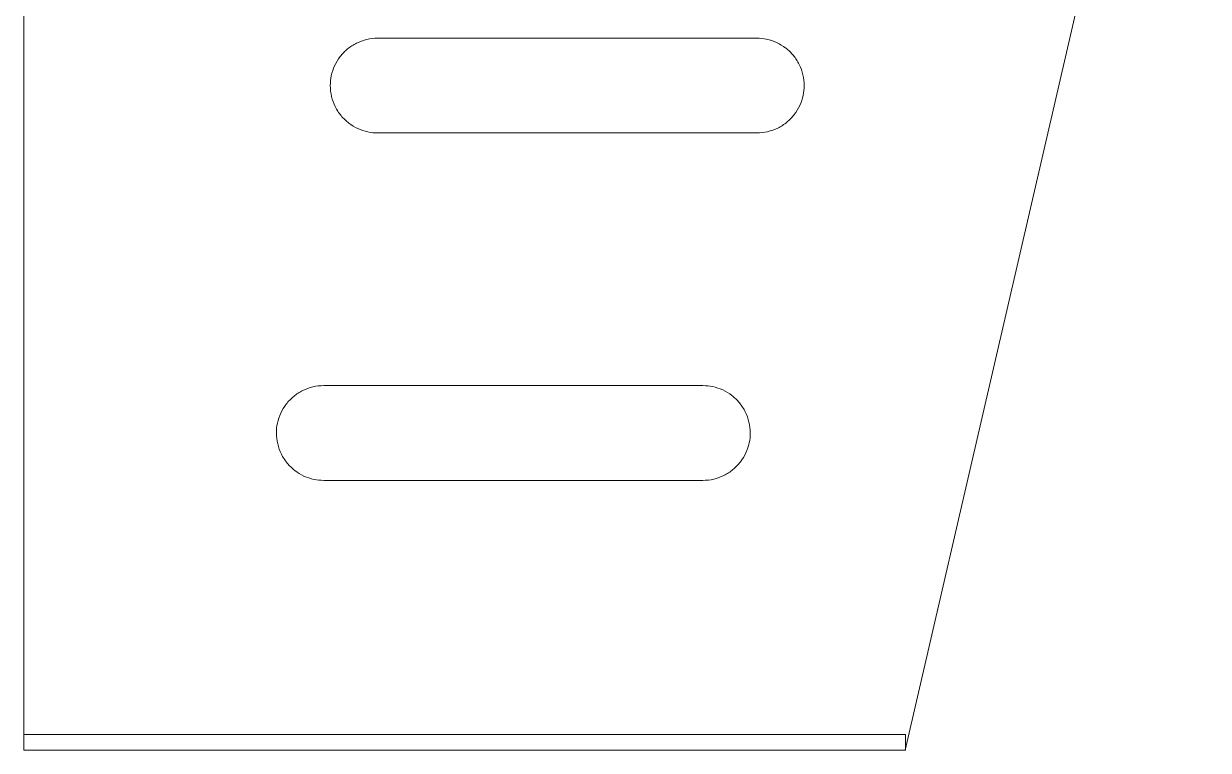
# Model space of a CAD drawing. Header units: millimetres. Extents: x 27531 to 32481, y 14140 to 19587.
# Drawn here: x 30301.6 to 30660.9, y 15059.7 to 15280.1 of the extents above; entities that cross this region are included whole.
import ezdxf

# ---------------------------------------------------------------- set-up
doc = ezdxf.new("R2010")
doc.units = ezdxf.units.MM
doc.header["$LTSCALE"] = 3
doc.layers.add('Warstwa 1', color=7, linetype='Continuous')

# ---------------------------------------------------------------- blocks, each defined once
blk = doc.blocks.new('dfs')
at = {"layer": 'Warstwa 1', "color": 7, "lineweight": 18}
for points in [[(-14477.92, 39107.96), (-14477.92, 39505.15)], [(-14477.92, 39107.96), (-14477.92, 39505.15)], [(-14477.92, 39107.96), (-14477.92, 39505.15)], [(-14477.92, 39107.96), (-14477.92, 39505.15)], [(-14151.29, 39469.44), (-14234.84, 39107.96)], [(-14151.29, 39469.44), (-14234.84, 39107.96)], [(-14151.29, 39469.44), (-14234.84, 39107.96)], [(-14151.29, 39469.44), (-14234.84, 39107.96)], [(-14380.32, 39304.35), (-14275.79, 39304.35)], [(-14380.32, 39304.35), (-14275.79, 39304.35)], [(-14380.32, 39304.35), (-14275.79, 39304.35)], [(-14380.32, 39304.35), (-14275.79, 39304.35)], [(-14380.32, 39278.22), (-14275.79, 39278.22)], [(-14380.32, 39278.22), (-14275.79, 39278.22)], [(-14380.32, 39278.22), (-14275.79, 39278.22)], [(-14380.32, 39278.22), (-14275.79, 39278.22)], [(-14395.18, 39208.54), (-14290.65, 39208.54)], [(-14395.18, 39208.54), (-14290.65, 39208.54)], [(-14395.18, 39208.54), (-14290.65, 39208.54)], [(-14395.18, 39208.54), (-14290.65, 39208.54)], [(-14395.18, 39182.41), (-14290.65, 39182.41)], [(-14395.18, 39182.41), (-14290.65, 39182.41)], [(-14395.18, 39182.41), (-14290.65, 39182.41)], [(-14395.18, 39182.41), (-14290.65, 39182.41)], [(-14477.92, 39112.32), (-14234.82, 39112.32)], [(-14477.92, 39112.32), (-14234.82, 39112.32)], [(-14477.92, 39112.32), (-14477.92, 39112.32)], [(-14477.92, 39107.96), (-14477.92, 39112.32)], [(-14477.92, 39107.96), (-14477.92, 39112.32)], [(-14477.92, 39112.32), (-14234.82, 39112.32)], [(-14477.92, 39112.32), (-14234.82, 39112.32)], [(-14477.92, 39112.32), (-14477.92, 39112.32)], [(-14477.92, 39107.96), (-14477.92, 39112.32)], [(-14477.92, 39107.96), (-14477.92, 39112.32)], [(-14234.82, 39112.32), (-14234.82, 39112.32)], [(-14234.82, 39107.96), (-14234.82, 39112.32)], [(-14234.82, 39107.96), (-14234.82, 39112.32)], [(-14234.82, 39112.32), (-14234.82, 39112.32)], [(-14234.82, 39107.96), (-14234.82, 39112.32)], [(-14234.82, 39107.96), (-14234.82, 39112.32)], [(-14477.92, 39107.96), (-14477.92, 39107.96)], [(-14477.92, 39107.96), (-14234.82, 39107.96)], [(-14477.92, 39107.96), (-14234.82, 39107.96)], [(-14477.92, 39107.96), (-14234.82, 39107.96)], [(-14477.92, 39107.96), (-14234.82, 39107.96)], [(-14477.92, 39107.96), (-14477.92, 39107.96)], [(-14234.84, 39107.96), (-14477.92, 39107.96)], [(-14477.92, 39107.96), (-14477.92, 39107.96)], [(-14234.84, 39107.96), (-14477.92, 39107.96)], [(-14234.84, 39107.96), (-14477.92, 39107.96)], [(-14477.92, 39107.96), (-14477.92, 39107.96)], [(-14234.84, 39107.96), (-14477.92, 39107.96)], [(-14234.84, 39107.96), (-14234.84, 39107.96)], [(-14234.84, 39107.96), (-14234.84, 39107.96)], [(-14234.82, 39107.96), (-14234.82, 39107.96)], [(-14234.82, 39107.96), (-14234.82, 39107.96)]]:
    blk.add_lwpolyline(points, dxfattribs=at)
for points in [[(-14380.32, 39304.35), (-14381.32, 39304.35), (-14382.33, 39304.23), (-14383.31, 39304), (-14384.27, 39303.78), (-14385.23, 39303.43), (-14386.12, 39302.99), (-14387, 39302.55), (-14387.85, 39302.01), (-14388.61, 39301.38), (-14389.36, 39300.76), (-14390.06, 39300.04), (-14390.66, 39299.26), (-14391.25, 39298.49), (-14391.77, 39297.64), (-14392.18, 39296.76), (-14392.58, 39295.88), (-14392.9, 39294.94), (-14393.1, 39294), (-14393.28, 39293.11), (-14393.38, 39292.19), (-14393.38, 39291.28)], [(-14380.32, 39304.35), (-14381.32, 39304.35), (-14382.33, 39304.23), (-14383.31, 39304), (-14384.27, 39303.78), (-14385.23, 39303.43), (-14386.12, 39302.99), (-14387, 39302.55), (-14387.85, 39302.01), (-14388.61, 39301.38), (-14389.36, 39300.76), (-14390.06, 39300.04), (-14390.66, 39299.26), (-14391.25, 39298.49), (-14391.77, 39297.64), (-14392.18, 39296.76), (-14392.58, 39295.88), (-14392.9, 39294.94), (-14393.1, 39294), (-14393.28, 39293.11), (-14393.38, 39292.19), (-14393.38, 39291.28)], [(-14380.32, 39304.35), (-14381.32, 39304.35), (-14382.33, 39304.23), (-14383.31, 39304), (-14384.27, 39303.78), (-14385.23, 39303.43), (-14386.12, 39302.99), (-14387, 39302.55), (-14387.85, 39302.01), (-14388.61, 39301.38), (-14389.36, 39300.76), (-14390.06, 39300.04), (-14390.66, 39299.26), (-14391.25, 39298.49), (-14391.77, 39297.64), (-14392.18, 39296.76), (-14392.58, 39295.88), (-14392.9, 39294.94), (-14393.1, 39294), (-14393.28, 39293.11), (-14393.38, 39292.19), (-14393.38, 39291.28)], [(-14380.32, 39304.35), (-14381.32, 39304.35), (-14382.33, 39304.23), (-14383.31, 39304), (-14384.27, 39303.78), (-14385.23, 39303.43), (-14386.12, 39302.99), (-14387, 39302.55), (-14387.85, 39302.01), (-14388.61, 39301.38), (-14389.36, 39300.76), (-14390.06, 39300.04), (-14390.66, 39299.26), (-14391.25, 39298.49), (-14391.77, 39297.64), (-14392.18, 39296.76), (-14392.58, 39295.88), (-14392.9, 39294.94), (-14393.1, 39294), (-14393.28, 39293.11), (-14393.38, 39292.19), (-14393.38, 39291.28)], [(-14262.73, 39291.28), (-14262.73, 39292.29), (-14262.84, 39293.3), (-14263.07, 39294.28), (-14263.3, 39295.25), (-14263.64, 39296.19), (-14264.09, 39297.09), (-14264.53, 39297.98), (-14265.07, 39298.81), (-14265.7, 39299.58), (-14266.32, 39300.34), (-14267.03, 39301.03), (-14267.81, 39301.63), (-14268.59, 39302.23), (-14269.43, 39302.74), (-14270.32, 39303.15), (-14271.2, 39303.56), (-14272.13, 39303.86), (-14273.08, 39304.07), (-14273.97, 39304.25), (-14274.88, 39304.35), (-14275.79, 39304.35)], [(-14262.73, 39291.28), (-14262.73, 39292.29), (-14262.84, 39293.3), (-14263.07, 39294.28), (-14263.3, 39295.25), (-14263.64, 39296.19), (-14264.09, 39297.09), (-14264.53, 39297.98), (-14265.07, 39298.81), (-14265.7, 39299.58), (-14266.32, 39300.34), (-14267.03, 39301.03), (-14267.81, 39301.63), (-14268.59, 39302.23), (-14269.43, 39302.74), (-14270.32, 39303.15), (-14271.2, 39303.56), (-14272.13, 39303.86), (-14273.08, 39304.07), (-14273.97, 39304.25), (-14274.88, 39304.35), (-14275.79, 39304.35)], [(-14262.73, 39291.28), (-14262.73, 39292.29), (-14262.84, 39293.3), (-14263.07, 39294.28), (-14263.3, 39295.25), (-14263.64, 39296.19), (-14264.09, 39297.09), (-14264.53, 39297.98), (-14265.07, 39298.81), (-14265.7, 39299.58), (-14266.32, 39300.34), (-14267.03, 39301.03), (-14267.81, 39301.63), (-14268.59, 39302.23), (-14269.43, 39302.74), (-14270.32, 39303.15), (-14271.2, 39303.56), (-14272.13, 39303.86), (-14273.08, 39304.07), (-14273.97, 39304.25), (-14274.88, 39304.35), (-14275.79, 39304.35)], [(-14262.73, 39291.28), (-14262.73, 39292.29), (-14262.84, 39293.3), (-14263.07, 39294.28), (-14263.3, 39295.25), (-14263.64, 39296.19), (-14264.09, 39297.09), (-14264.53, 39297.98), (-14265.07, 39298.81), (-14265.7, 39299.58), (-14266.32, 39300.34), (-14267.03, 39301.03), (-14267.81, 39301.63), (-14268.59, 39302.23), (-14269.43, 39302.74), (-14270.32, 39303.15), (-14271.2, 39303.56), (-14272.13, 39303.86), (-14273.08, 39304.07), (-14273.97, 39304.25), (-14274.88, 39304.35), (-14275.79, 39304.35)], [(-14393.38, 39291.28), (-14393.38, 39290.28), (-14393.26, 39289.27), (-14393.03, 39288.29), (-14392.81, 39287.32), (-14392.47, 39286.38), (-14392.02, 39285.48), (-14391.58, 39284.59), (-14391.04, 39283.76), (-14390.41, 39282.99), (-14389.78, 39282.23), (-14389.08, 39281.54), (-14388.29, 39280.94), (-14387.52, 39280.34), (-14386.68, 39279.83), (-14385.79, 39279.42), (-14384.9, 39279.01), (-14383.98, 39278.71), (-14383.03, 39278.5), (-14382.14, 39278.32), (-14381.22, 39278.22), (-14380.32, 39278.22)], [(-14393.38, 39291.28), (-14393.38, 39290.28), (-14393.26, 39289.27), (-14393.03, 39288.29), (-14392.81, 39287.32), (-14392.47, 39286.38), (-14392.02, 39285.48), (-14391.58, 39284.59), (-14391.04, 39283.76), (-14390.41, 39282.99), (-14389.78, 39282.23), (-14389.08, 39281.54), (-14388.29, 39280.94), (-14387.52, 39280.34), (-14386.68, 39279.83), (-14385.79, 39279.42), (-14384.9, 39279.01), (-14383.98, 39278.71), (-14383.03, 39278.5), (-14382.14, 39278.32), (-14381.22, 39278.22), (-14380.32, 39278.22)], [(-14393.38, 39291.28), (-14393.38, 39290.28), (-14393.26, 39289.27), (-14393.03, 39288.29), (-14392.81, 39287.32), (-14392.47, 39286.38), (-14392.02, 39285.48), (-14391.58, 39284.59), (-14391.04, 39283.76), (-14390.41, 39282.99), (-14389.78, 39282.23), (-14389.08, 39281.54), (-14388.29, 39280.94), (-14387.52, 39280.34), (-14386.68, 39279.83), (-14385.79, 39279.42), (-14384.9, 39279.01), (-14383.98, 39278.71), (-14383.03, 39278.5), (-14382.14, 39278.32), (-14381.22, 39278.22), (-14380.32, 39278.22)], [(-14393.38, 39291.28), (-14393.38, 39290.28), (-14393.26, 39289.27), (-14393.03, 39288.29), (-14392.81, 39287.32), (-14392.47, 39286.38), (-14392.02, 39285.48), (-14391.58, 39284.59), (-14391.04, 39283.76), (-14390.41, 39282.99), (-14389.78, 39282.23), (-14389.08, 39281.54), (-14388.29, 39280.94), (-14387.52, 39280.34), (-14386.68, 39279.83), (-14385.79, 39279.42), (-14384.9, 39279.01), (-14383.98, 39278.71), (-14383.03, 39278.5), (-14382.14, 39278.32), (-14381.22, 39278.22), (-14380.32, 39278.22)], [(-14275.79, 39278.22), (-14274.79, 39278.22), (-14273.78, 39278.34), (-14272.8, 39278.57), (-14271.84, 39278.79), (-14270.88, 39279.14), (-14269.99, 39279.58), (-14269.11, 39280.02), (-14268.26, 39280.56), (-14267.5, 39281.19), (-14266.74, 39281.81), (-14266.04, 39282.53), (-14265.45, 39283.31), (-14264.85, 39284.07), (-14264.34, 39284.93), (-14263.93, 39285.81), (-14263.52, 39286.69), (-14263.21, 39287.63), (-14263.01, 39288.57), (-14262.82, 39289.46), (-14262.73, 39290.38), (-14262.73, 39291.28)], [(-14275.79, 39278.22), (-14274.79, 39278.22), (-14273.78, 39278.34), (-14272.8, 39278.57), (-14271.84, 39278.79), (-14270.88, 39279.14), (-14269.99, 39279.58), (-14269.11, 39280.02), (-14268.26, 39280.56), (-14267.5, 39281.19), (-14266.74, 39281.81), (-14266.04, 39282.53), (-14265.45, 39283.31), (-14264.85, 39284.07), (-14264.34, 39284.93), (-14263.93, 39285.81), (-14263.52, 39286.69), (-14263.21, 39287.63), (-14263.01, 39288.57), (-14262.82, 39289.46), (-14262.73, 39290.38), (-14262.73, 39291.28)], [(-14275.79, 39278.22), (-14274.79, 39278.22), (-14273.78, 39278.34), (-14272.8, 39278.57), (-14271.84, 39278.79), (-14270.88, 39279.14), (-14269.99, 39279.58), (-14269.11, 39280.02), (-14268.26, 39280.56), (-14267.5, 39281.19), (-14266.74, 39281.81), (-14266.04, 39282.53), (-14265.45, 39283.31), (-14264.85, 39284.07), (-14264.34, 39284.93), (-14263.93, 39285.81), (-14263.52, 39286.69), (-14263.21, 39287.63), (-14263.01, 39288.57), (-14262.82, 39289.46), (-14262.73, 39290.38), (-14262.73, 39291.28)], [(-14275.79, 39278.22), (-14274.79, 39278.22), (-14273.78, 39278.34), (-14272.8, 39278.57), (-14271.84, 39278.79), (-14270.88, 39279.14), (-14269.99, 39279.58), (-14269.11, 39280.02), (-14268.26, 39280.56), (-14267.5, 39281.19), (-14266.74, 39281.81), (-14266.04, 39282.53), (-14265.45, 39283.31), (-14264.85, 39284.07), (-14264.34, 39284.93), (-14263.93, 39285.81), (-14263.52, 39286.69), (-14263.21, 39287.63), (-14263.01, 39288.57), (-14262.82, 39289.46), (-14262.73, 39290.38), (-14262.73, 39291.28)], [(-14395.18, 39208.54), (-14396.18, 39208.54), (-14397.19, 39208.42), (-14398.17, 39208.19), (-14399.13, 39207.96), (-14400.09, 39207.62), (-14400.98, 39207.18), (-14401.86, 39206.74), (-14402.71, 39206.19), (-14403.47, 39205.57), (-14404.22, 39204.95), (-14404.92, 39204.23), (-14405.52, 39203.45), (-14406.12, 39202.68), (-14406.63, 39201.83), (-14407.04, 39200.95), (-14407.44, 39200.07), (-14407.76, 39199.13), (-14407.96, 39198.18), (-14408.15, 39197.3), (-14408.24, 39196.38), (-14408.24, 39195.47)], [(-14395.18, 39208.54), (-14396.18, 39208.54), (-14397.19, 39208.42), (-14398.17, 39208.19), (-14399.13, 39207.96), (-14400.09, 39207.62), (-14400.98, 39207.18), (-14401.86, 39206.74), (-14402.71, 39206.19), (-14403.47, 39205.57), (-14404.22, 39204.95), (-14404.92, 39204.23), (-14405.52, 39203.45), (-14406.12, 39202.68), (-14406.63, 39201.83), (-14407.04, 39200.95), (-14407.44, 39200.07), (-14407.76, 39199.13), (-14407.96, 39198.18), (-14408.15, 39197.3), (-14408.24, 39196.38), (-14408.24, 39195.47)], [(-14395.18, 39208.54), (-14396.18, 39208.54), (-14397.19, 39208.42), (-14398.17, 39208.19), (-14399.13, 39207.96), (-14400.09, 39207.62), (-14400.98, 39207.18), (-14401.86, 39206.74), (-14402.71, 39206.19), (-14403.47, 39205.57), (-14404.22, 39204.95), (-14404.92, 39204.23), (-14405.52, 39203.45), (-14406.12, 39202.68), (-14406.63, 39201.83), (-14407.04, 39200.95), (-14407.44, 39200.07), (-14407.76, 39199.13), (-14407.96, 39198.18), (-14408.15, 39197.3), (-14408.24, 39196.38), (-14408.24, 39195.47)], [(-14395.18, 39208.54), (-14396.18, 39208.54), (-14397.19, 39208.42), (-14398.17, 39208.19), (-14399.13, 39207.96), (-14400.09, 39207.62), (-14400.98, 39207.18), (-14401.86, 39206.74), (-14402.71, 39206.19), (-14403.47, 39205.57), (-14404.22, 39204.95), (-14404.92, 39204.23), (-14405.52, 39203.45), (-14406.12, 39202.68), (-14406.63, 39201.83), (-14407.04, 39200.95), (-14407.44, 39200.07), (-14407.76, 39199.13), (-14407.96, 39198.18), (-14408.15, 39197.3), (-14408.24, 39196.38), (-14408.24, 39195.47)], [(-14277.59, 39195.47), (-14277.59, 39196.48), (-14277.71, 39197.49), (-14277.94, 39198.46), (-14278.16, 39199.44), (-14278.5, 39200.38), (-14278.95, 39201.27), (-14279.39, 39202.16), (-14279.93, 39203), (-14280.56, 39203.77), (-14281.19, 39204.53), (-14281.89, 39205.22), (-14282.67, 39205.82), (-14283.45, 39206.42), (-14284.29, 39206.93), (-14285.18, 39207.34), (-14286.06, 39207.74), (-14286.99, 39208.05), (-14287.94, 39208.25), (-14288.83, 39208.44), (-14289.74, 39208.54), (-14290.65, 39208.54)], [(-14277.59, 39195.47), (-14277.59, 39196.48), (-14277.71, 39197.49), (-14277.94, 39198.46), (-14278.16, 39199.44), (-14278.5, 39200.38), (-14278.95, 39201.27), (-14279.39, 39202.16), (-14279.93, 39203), (-14280.56, 39203.77), (-14281.19, 39204.53), (-14281.89, 39205.22), (-14282.67, 39205.82), (-14283.45, 39206.42), (-14284.29, 39206.93), (-14285.18, 39207.34), (-14286.06, 39207.74), (-14286.99, 39208.05), (-14287.94, 39208.25), (-14288.83, 39208.44), (-14289.74, 39208.54), (-14290.65, 39208.54)], [(-14277.59, 39195.47), (-14277.59, 39196.48), (-14277.71, 39197.49), (-14277.94, 39198.46), (-14278.16, 39199.44), (-14278.5, 39200.38), (-14278.95, 39201.27), (-14279.39, 39202.16), (-14279.93, 39203), (-14280.56, 39203.77), (-14281.19, 39204.53), (-14281.89, 39205.22), (-14282.67, 39205.82), (-14283.45, 39206.42), (-14284.29, 39206.93), (-14285.18, 39207.34), (-14286.06, 39207.74), (-14286.99, 39208.05), (-14287.94, 39208.25), (-14288.83, 39208.44), (-14289.74, 39208.54), (-14290.65, 39208.54)], [(-14277.59, 39195.47), (-14277.59, 39196.48), (-14277.71, 39197.49), (-14277.94, 39198.46), (-14278.16, 39199.44), (-14278.5, 39200.38), (-14278.95, 39201.27), (-14279.39, 39202.16), (-14279.93, 39203), (-14280.56, 39203.77), (-14281.19, 39204.53), (-14281.89, 39205.22), (-14282.67, 39205.82), (-14283.45, 39206.42), (-14284.29, 39206.93), (-14285.18, 39207.34), (-14286.06, 39207.74), (-14286.99, 39208.05), (-14287.94, 39208.25), (-14288.83, 39208.44), (-14289.74, 39208.54), (-14290.65, 39208.54)], [(-14408.24, 39195.47), (-14408.24, 39194.47), (-14408.12, 39193.46), (-14407.89, 39192.48), (-14407.67, 39191.51), (-14407.33, 39190.57), (-14406.88, 39189.67), (-14406.44, 39188.78), (-14405.9, 39187.95), (-14405.27, 39187.18), (-14404.64, 39186.42), (-14403.94, 39185.73), (-14403.16, 39185.13), (-14402.38, 39184.53), (-14401.54, 39184.02), (-14400.65, 39183.61), (-14399.77, 39183.2), (-14398.84, 39182.89), (-14397.89, 39182.69), (-14397, 39182.5), (-14396.09, 39182.41), (-14395.18, 39182.41)], [(-14408.24, 39195.47), (-14408.24, 39194.47), (-14408.12, 39193.46), (-14407.89, 39192.48), (-14407.67, 39191.51), (-14407.33, 39190.57), (-14406.88, 39189.67), (-14406.44, 39188.78), (-14405.9, 39187.95), (-14405.27, 39187.18), (-14404.64, 39186.42), (-14403.94, 39185.73), (-14403.16, 39185.13), (-14402.38, 39184.53), (-14401.54, 39184.02), (-14400.65, 39183.61), (-14399.77, 39183.2), (-14398.84, 39182.89), (-14397.89, 39182.69), (-14397, 39182.5), (-14396.09, 39182.41), (-14395.18, 39182.41)], [(-14408.24, 39195.47), (-14408.24, 39194.47), (-14408.12, 39193.46), (-14407.89, 39192.48), (-14407.67, 39191.51), (-14407.33, 39190.57), (-14406.88, 39189.67), (-14406.44, 39188.78), (-14405.9, 39187.95), (-14405.27, 39187.18), (-14404.64, 39186.42), (-14403.94, 39185.73), (-14403.16, 39185.13), (-14402.38, 39184.53), (-14401.54, 39184.02), (-14400.65, 39183.61), (-14399.77, 39183.2), (-14398.84, 39182.89), (-14397.89, 39182.69), (-14397, 39182.5), (-14396.09, 39182.41), (-14395.18, 39182.41)], [(-14408.24, 39195.47), (-14408.24, 39194.47), (-14408.12, 39193.46), (-14407.89, 39192.48), (-14407.67, 39191.51), (-14407.33, 39190.57), (-14406.88, 39189.67), (-14406.44, 39188.78), (-14405.9, 39187.95), (-14405.27, 39187.18), (-14404.64, 39186.42), (-14403.94, 39185.73), (-14403.16, 39185.13), (-14402.38, 39184.53), (-14401.54, 39184.02), (-14400.65, 39183.61), (-14399.77, 39183.2), (-14398.84, 39182.89), (-14397.89, 39182.69), (-14397, 39182.5), (-14396.09, 39182.41), (-14395.18, 39182.41)], [(-14290.65, 39182.41), (-14289.65, 39182.41), (-14288.64, 39182.52), (-14287.66, 39182.75), (-14286.7, 39182.98), (-14285.74, 39183.33), (-14284.85, 39183.77), (-14283.97, 39184.2), (-14283.12, 39184.75), (-14282.36, 39185.38), (-14281.61, 39186), (-14280.91, 39186.72), (-14280.31, 39187.49), (-14279.71, 39188.26), (-14279.2, 39189.12), (-14278.79, 39190), (-14278.39, 39190.88), (-14278.07, 39191.82), (-14277.87, 39192.76), (-14277.68, 39193.65), (-14277.59, 39194.57), (-14277.59, 39195.47)], [(-14290.65, 39182.41), (-14289.65, 39182.41), (-14288.64, 39182.52), (-14287.66, 39182.75), (-14286.7, 39182.98), (-14285.74, 39183.33), (-14284.85, 39183.77), (-14283.97, 39184.2), (-14283.12, 39184.75), (-14282.36, 39185.38), (-14281.61, 39186), (-14280.91, 39186.72), (-14280.31, 39187.49), (-14279.71, 39188.26), (-14279.2, 39189.12), (-14278.79, 39190), (-14278.39, 39190.88), (-14278.07, 39191.82), (-14277.87, 39192.76), (-14277.68, 39193.65), (-14277.59, 39194.57), (-14277.59, 39195.47)], [(-14290.65, 39182.41), (-14289.65, 39182.41), (-14288.64, 39182.52), (-14287.66, 39182.75), (-14286.7, 39182.98), (-14285.74, 39183.33), (-14284.85, 39183.77), (-14283.97, 39184.2), (-14283.12, 39184.75), (-14282.36, 39185.38), (-14281.61, 39186), (-14280.91, 39186.72), (-14280.31, 39187.49), (-14279.71, 39188.26), (-14279.2, 39189.12), (-14278.79, 39190), (-14278.39, 39190.88), (-14278.07, 39191.82), (-14277.87, 39192.76), (-14277.68, 39193.65), (-14277.59, 39194.57), (-14277.59, 39195.47)], [(-14290.65, 39182.41), (-14289.65, 39182.41), (-14288.64, 39182.52), (-14287.66, 39182.75), (-14286.7, 39182.98), (-14285.74, 39183.33), (-14284.85, 39183.77), (-14283.97, 39184.2), (-14283.12, 39184.75), (-14282.36, 39185.38), (-14281.61, 39186), (-14280.91, 39186.72), (-14280.31, 39187.49), (-14279.71, 39188.26), (-14279.2, 39189.12), (-14278.79, 39190), (-14278.39, 39190.88), (-14278.07, 39191.82), (-14277.87, 39192.76), (-14277.68, 39193.65), (-14277.59, 39194.57), (-14277.59, 39195.47)]]:
    blk.add_open_spline(points, degree=3, knots=[0, 0, 0, 0, 1, 1, 1, 2, 2, 2, 3, 3, 3, 4, 4, 4, 5, 5, 5, 6, 6, 6, 7, 7, 7, 7], dxfattribs=at)

msp = doc.modelspace()

# ---------------------------------------------------------------- block references
at = {"xscale": 1.1, "yscale": 1.1, "zscale": 1.1}
msp.add_blockref('dfs', (46227.35, -27959.05), dxfattribs=at)

doc.saveas('drawing.dxf')
